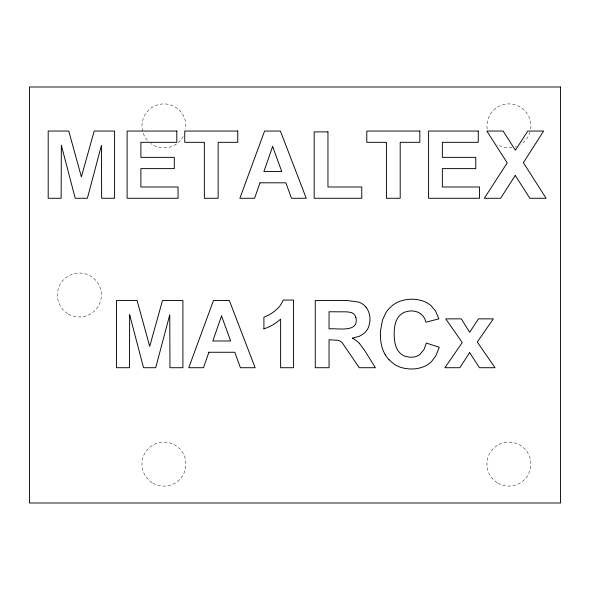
<?xml version="1.0" encoding="UTF-8"?>
<svg xmlns="http://www.w3.org/2000/svg" width="590" height="590" viewBox="0 0 590 590"><rect width="100%" height="100%" fill="white"/><g stroke="black" fill="none" stroke-linecap="round" stroke-linejoin="round"><path stroke-width="0.44" stroke-dasharray="2.95 2.21" d="M147.323 140.287A21.985 21.985 0 0 1 157.744 104.799A21.985 21.985 0 0 1 185.703 129.018M183.239 136.43A21.985 21.985 0 0 1 150.767 143.488M487.163 129.018A21.985 21.985 0 0 1 508.919 103.906A21.985 21.985 0 0 1 530.683 129.018M530.019 132.086A21.985 21.985 0 0 1 520.808 144.388M516.604 146.49A21.985 21.985 0 0 1 515.114 146.984M512.054 147.655A21.985 21.985 0 0 1 497.038 144.388M497.93 483.144A21.985 21.985 0 0 0 530.904 464.109A21.985 21.985 0 0 0 497.93 445.067A21.985 21.985 0 0 0 497.93 483.144M152.95 483.144A21.985 21.985 0 0 0 185.924 464.109A21.985 21.985 0 0 0 152.95 445.067A21.985 21.985 0 0 0 152.95 483.144M68.396 314.042A21.985 21.985 0 0 0 101.369 295A21.985 21.985 0 0 0 68.396 275.958A21.985 21.985 0 0 0 68.396 314.042"/><path stroke-width="0.89" d="M352.495 338.114L359.288 336.293L363.794 333.616A15.65 15.65 0 0 0 365.594 331.89A16.727 16.727 0 0 0 368.875 326.292L369.901 321.226A24.78 24.78 0 0 0 369.959 318.63L369.871 317.177A19.094 19.094 0 0 0 366.324 307.619M389.075 359.789L393.714 363.809A27.671 27.671 0 0 0 400.345 367.216C408.428 369.864 417.654 369.642 425.39 365.962A24.175 24.175 0 0 0 429.166 363.624A22.973 22.973 0 0 0 431.681 361.419L435.855 355.814L439.285 347.259L426.341 343.078L424.04 349.45L420.11 354.266A13.924 13.924 0 0 1 413.76 357.068L410.161 357.26L405.854 356.515A14.706 14.706 0 0 1 401.406 354.236C395.934 350.276 394.562 343.092 394.26 336.765A62.334 62.334 0 0 1 394.209 332.214C394.349 325.599 395.75 318.025 401.532 313.946A15.03 15.03 0 0 1 405.242 311.955L409.526 311.011A20.591 20.591 0 0 1 412.078 310.945L415.323 311.358A13.88 13.88 0 0 1 424.94 319.138L425.921 322.206L438.864 318.866L435.56 310.996L430.995 305.635A25.282 25.282 0 0 0 425.538 302.08C417.322 298.319 407.528 298.363 399.135 301.564A27.745 27.745 0 0 0 392.534 305.384L389.09 308.548A28.335 28.335 0 0 0 386.14 312.309L382.578 319.743L380.543 330.614A60.121 60.121 0 0 0 380.447 336.669C380.661 342.96 382.025 349.339 385.285 354.782M359.664 343.741L364.48 350.202L375.402 367.718L359.251 367.718L342.598 343.277A10.568 10.568 0 0 0 338.579 340.437M365.468 306.616L366.294 307.641M355.851 317.413C359.635 333.35 336.942 327.915 329.05 328.881L329.05 311.763L347.193 311.852L351.581 312.626A7.316 7.316 0 0 1 355.895 317.398M263.914 328.881L263.914 317.191C269.844 315.031 275.264 311.306 279.402 306.542A22.014 22.014 0 0 0 283.075 300.081L293.562 300.074L293.562 367.718L280.619 367.718L280.619 319.116A45.047 45.047 0 0 1 263.907 328.859M389.075 359.797A28.873 28.873 0 0 1 385.285 354.782M365.476 306.608A15.215 15.215 0 0 0 358.646 302.08L347.51 300.553L315.274 300.494L315.274 367.718L329.05 367.718L329.05 339.744L337.981 340.319A7.707 7.707 0 0 1 338.557 340.496M352.466 338.166A31.757 31.757 0 0 1 359.708 343.697M61.353 145.354L61.139 198.269L48.196 198.269L48.196 131.046L68.764 131.046L81.391 176.904L94.179 131.046L114.585 131.046L114.585 198.269L101.642 198.269L101.436 145.354L87.379 198.269L75.225 198.269L61.353 145.354M129.667 314.802L129.461 367.718L116.518 367.718L116.518 300.494L137.079 300.494L149.713 346.352L162.501 300.494L182.907 300.494L182.907 367.718L169.964 367.718L169.758 314.802L155.701 367.718L143.54 367.718L129.667 314.802M259.983 182.819L254.6 198.269L239.857 198.269L264.593 131.046L280.412 131.046L306.247 198.269L291.497 198.269L285.87 182.819L259.983 182.819M272.632 146.497L263.9 171.55L281.762 171.55L272.632 146.497M208.882 352.267L203.498 367.718L188.756 367.718L213.492 300.494L229.318 300.494L255.145 367.718L240.403 367.718L234.768 352.267L208.882 352.267M221.53 315.938L212.806 340.991L230.661 340.991L221.53 315.938M515.24 175.444L500.645 198.269L484.331 198.269L507.208 162.892L486.839 131.046L503.115 131.046L515.395 150.229L527.799 131.046L543.626 131.046L523.374 162.715L546.126 198.269L529.842 198.269L515.24 175.444M469.655 352.584L459.817 367.718L444.919 367.718L462.243 342.554L445.76 318.866L461.336 318.866L469.655 332.295L478.461 318.866L493.358 318.866L477.258 342.001L495.025 367.718L479.449 367.718L469.655 352.584M560.5 86.996L29.5 86.996L29.5 503.005L560.5 503.005L560.5 86.996M176.801 131.046L127.116 131.046L127.116 198.269L178.055 198.269L178.055 186.993L140.892 186.993L140.892 168.622L174.301 168.622L174.301 157.353L140.892 157.353L140.892 142.315L176.801 142.315L176.801 131.046M237.763 131.046L184.736 131.046L184.736 142.315L204.361 142.315L204.361 198.269L218.138 198.269L218.138 142.315L237.763 142.315L237.763 131.046M419.822 131.046L366.788 131.046L366.788 142.315L386.413 142.315L386.413 198.269L400.197 198.269L400.197 142.315L419.822 142.315L419.822 131.046M478.276 131.046L428.591 131.046L428.591 198.269L479.53 198.269L479.53 186.993L442.367 186.993L442.367 168.622L475.769 168.622L475.769 157.353L442.367 157.353L442.367 142.315L478.276 142.315L478.276 131.046M327.959 131.88L314.175 131.88L314.175 198.269L361.781 198.269L361.781 186.993L327.959 186.993L327.959 131.88"/></g></svg>
